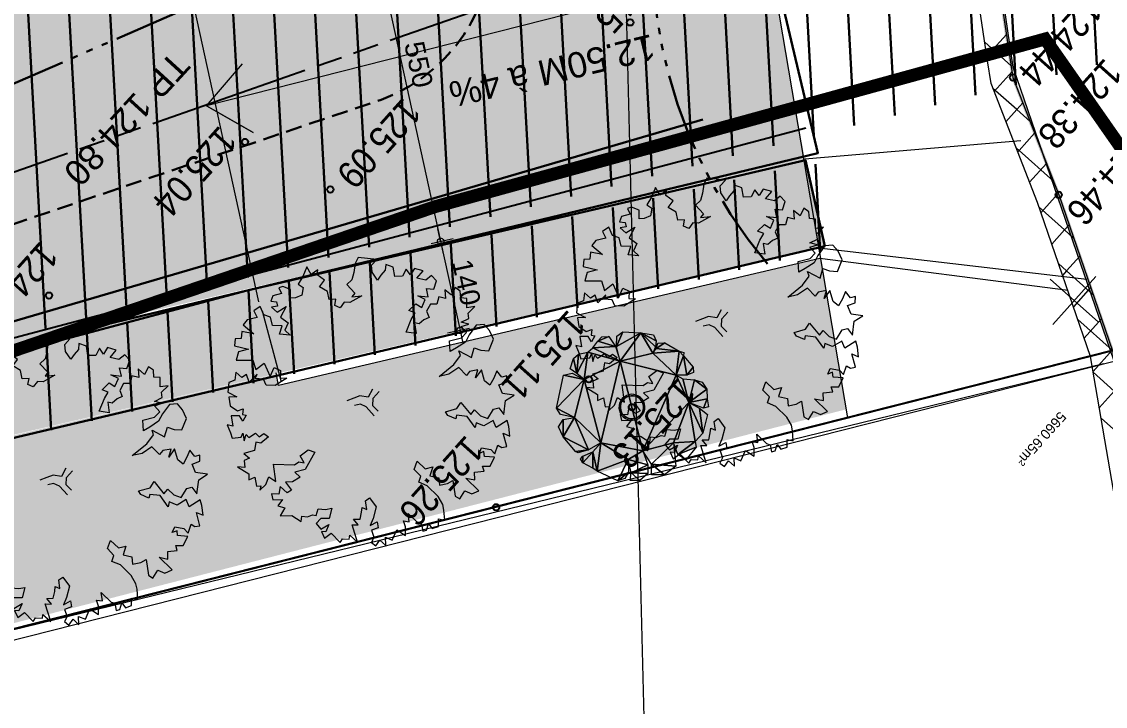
# Model space of a CAD drawing. Header units: metres. Extents: x -2858 to 512, y -1995 to 1252.
# Drawn here: x -890.12 to -873.3, y -811.3 to -800.68 of the extents above; entities that cross this region are included whole.
import ezdxf
from ezdxf.enums import TextEntityAlignment as Align
from ezdxf.lldxf.tags import DXFTag

# ---------------------------------------------------------------- set-up
doc = ezdxf.new("R2010")
doc.units = ezdxf.units.M
doc.header["$PDMODE"] = 33
doc.header["$PDSIZE"] = 0.1
for name, pattern in [('AEP-2', [3.9, 2.5, -0.2, 0.4, -0.2, 0.4, -0.2]), ('CACHE', [0.375, 0.25, -0.125]), ('ECL-3', [1.82, 1.2, -0.155, 0, -0.155, 0, -0.155, 0, -0.155]), ('EU-200', [2.85, 2.5, -0.35])]:
    doc.linetypes.add(name, pattern=pattern)
for name, color, linetype, lineweight in [('06-EU-200PVC', 24, 'EU-200', 30), ('10-ECL-U1000R2V+TPC63', 32, 'ECL-3', 30), ('11-TEL-PVC28X2', 6, 'CACHE', 30), ('11-TEL-PVC45X3', 6, 'Continuous', 30), ('20-REV-HCH-BB0.10', 144, 'Continuous', 30)]:
    doc.layers.add(name, color=color, linetype=linetype, lineweight=lineweight)
for name, color, linetype in [('07-AEP-RES', 94, 'AEP-2'), ('09-BT-RES', 1, 'BT3X150'), ('Calque commun', 7, 'Continuous'), ('Calque11', 7, 'Continuous'), ('Calque14', 7, 'Continuous'), ('Calque15', 7, 'Continuous'), ('Calque17', 7, 'Continuous'), ('Calque18', 7, 'Continuous'), ('Calque19', 7, 'Continuous'), ('Calque27', 7, 'Continuous'), ('Calque3', 7, 'Continuous'), ('Textes', 7, 'Continuous')]:
    doc.layers.add(name, color=color, linetype=linetype)
doc.styles.add('ARIAL', font='arial.ttf')
doc.styles.add('Arial11', font='arial.ttf', dxfattribs={"height": 0.154626})
doc.styles.add('Arial12', font='arial.ttf', dxfattribs={"width": 0.9, "height": 0.41584})
doc.styles.add('Arial9', font='arial.ttf', dxfattribs={"height": 0.316674})
doc.linetypes.add('BT3X150', pattern='A,1.5,-0.05,[133,ltypeshp.shx,S=0.05,R=0,X=-0.05,Y=0],-0.05,1.5,-0.15,0.4,-0.15,0.4,-0.15', length=4.35)
tags = doc.linetypes.add('DASHDOT2', pattern=[0.5, 0.25, -0.125, 0, -0.125]).pattern_tags.tags
tags[10:11] = [DXFTag(74, 4), DXFTag(75, 0), DXFTag(340, '0'), DXFTag(46, 1.0), DXFTag(50, 0.0), DXFTag(44, 0.0), DXFTag(45, 0.0)]
tags[8:9] = [DXFTag(74, 4), DXFTag(75, 0), DXFTag(340, '0'), DXFTag(46, 1.0), DXFTag(50, 0.0), DXFTag(44, 0.0), DXFTag(45, 0.0)]
tags[6:7] = [DXFTag(74, 4), DXFTag(75, 0), DXFTag(340, '0'), DXFTag(46, 1.0), DXFTag(50, 0.0), DXFTag(44, 0.0), DXFTag(45, 0.0)]
tags[4:5] = [DXFTag(74, 4), DXFTag(75, 0), DXFTag(340, '0'), DXFTag(46, 1.0), DXFTag(50, 0.0), DXFTag(44, 0.0), DXFTag(45, 0.0)]
tags = doc.linetypes.add('DOT2', pattern=[0.125, 0, -0.125]).pattern_tags.tags
tags[6:7] = [DXFTag(74, 4), DXFTag(75, 0), DXFTag(340, '0'), DXFTag(46, 1.0), DXFTag(50, 0.0), DXFTag(44, 0.0), DXFTag(45, 0.0)]
tags[4:5] = [DXFTag(74, 4), DXFTag(75, 0), DXFTag(340, '0'), DXFTag(46, 1.0), DXFTag(50, 0.0), DXFTag(44, 0.0), DXFTag(45, 0.0)]
tags = doc.linetypes.add('HIDDEN2', pattern=[0.1875, 0.125, -0.0625]).pattern_tags.tags
tags[6:7] = [DXFTag(74, 4), DXFTag(75, 0), DXFTag(340, '0'), DXFTag(46, 1.0), DXFTag(50, 0.0), DXFTag(44, 0.0), DXFTag(45, 0.0)]
tags[4:5] = [DXFTag(74, 4), DXFTag(75, 0), DXFTag(340, '0'), DXFTag(46, 1.0), DXFTag(50, 0.0), DXFTag(44, 0.0), DXFTag(45, 0.0)]
tags = doc.linetypes.add('HIDDENX2', pattern=[0.75, 0.5, -0.25]).pattern_tags.tags
tags[6:7] = [DXFTag(74, 4), DXFTag(75, 0), DXFTag(340, '0'), DXFTag(46, 1.0), DXFTag(50, 0.0), DXFTag(44, 0.0), DXFTag(45, 0.0)]
tags[4:5] = [DXFTag(74, 4), DXFTag(75, 0), DXFTag(340, '0'), DXFTag(46, 1.0), DXFTag(50, 0.0), DXFTag(44, 0.0), DXFTag(45, 0.0)]
pattern_1 = [(273.16176, (0, 0), (0.6340334, 0.0350235), [])]

# ---------------------------------------------------------------- blocks, each defined once
blk = doc.blocks.new('arb5')
at = {"layer": 'Calque commun', "color": 0, "linetype": 'ByBlock', "lineweight": -2}
for p, q in [((0.5471, 1.1695), (0.5453, 1.0957)), ((0.5765, 1.1565), (0.5471, 1.1695)), ((0.587, 1.1277), (0.5765, 1.1565)), ((0.7301, 1.1483), (0.7012, 1.1181)), ((0.7426, 1.1256), (0.7301, 1.1483)), ((0.7656, 1.146), (0.7426, 1.1256)), ((0.7891, 1.134), (0.7656, 1.146)), ((0.2983, 1.1123), (0.2724, 1.0819)), ((0.3079, 1.0847), (0.2983, 1.1123)), ((0.3387, 1.1317), (0.3079, 1.0847)), ((0.3544, 1.1189), (0.3387, 1.1317)), ((0.3582, 1.1012), (0.3544, 1.1189)), ((0.3929, 1.1166), (0.3582, 1.1012)), ((0.3908, 1.0919), (0.3929, 1.1166)), ((0.4432, 1.1359), (0.4037, 1.1244)), ((0.4037, 1.1244), (0.429, 1.0916)), ((0.4638, 1.113), (0.4432, 1.1359)), ((0.4747, 1.1318), (0.4638, 1.113)), ((0.504, 1.1059), (0.4747, 1.1318)), ((0.5259, 1.1274), (0.504, 1.1059)), ((0.5453, 1.0957), (0.5259, 1.1274)), ((0.6245, 1.1345), (0.587, 1.1277)), ((0.5876, 1.0636), (0.6282, 1.1136)), ((0.6282, 1.1136), (0.6245, 1.1345)), ((0.7012, 1.1181), (0.6884, 1.0993)), ((0.7842, 1.1095), (0.7891, 1.134)), ((0.8099, 1.1212), (0.7842, 1.1095)), ((0.8046, 1.0894), (0.8225, 1.1132)), ((0.8225, 1.1132), (0.8099, 1.1212)), ((0.2724, 1.0819), (0.2593, 1.0614)), ((0.2593, 1.0614), (0.3105, 1.0472)), ((0.411, 1.0591), (0.3908, 1.0919)), ((0.4348, 1.0679), (0.411, 1.0591)), ((0.429, 1.0916), (0.4163, 1.0768)), ((0.4163, 1.0768), (0.4348, 1.0679)), ((0.6112, 1.0555), (0.5876, 1.0636)), ((0.6763, 1.0628), (0.6746, 1.0009)), ((0.6884, 1.0993), (0.6763, 1.0628)), ((0.8115, 1.0755), (0.8046, 1.0894)), ((0.8099, 1.0195), (0.8115, 1.0755)), ((0.8832, 1.0722), (0.8574, 1.0487)), ((0.8899, 1.0307), (0.8832, 1.0722)), ((0.2504, 1.0348), (0.2037, 1.0016)), ((0.2442, 1.0013), (0.2504, 1.0348)), ((0.3105, 1.0472), (0.2976, 1.0186)), ((0.2976, 1.0186), (0.3388, 1.0065)), ((0.6386, 1.0356), (0.6112, 1.0555)), ((0.6187, 1.0132), (0.6386, 1.0356)), ((0.8318, 1.0458), (0.8099, 1.0195)), ((0.8454, 1.026), (0.8318, 1.0458)), ((0.8574, 1.0487), (0.8454, 1.026)), ((0.9334, 1.045), (0.8899, 1.0307)), ((0.9439, 1.0173), (0.9334, 1.045)), ((0.9677, 1.0408), (0.9439, 1.0173)), ((0.9675, 1.0084), (0.9677, 1.0408)), ((0.1632, 1.0129), (0.1908, 0.9722)), ((0.2037, 1.0016), (0.1632, 1.0129)), ((0.1908, 0.9722), (0.1745, 0.9388)), ((0.2627, 0.9893), (0.2442, 1.0013)), ((0.3053, 0.998), (0.2627, 0.9893)), ((0.3177, 0.9683), (0.3053, 0.998)), ((0.3388, 1.0065), (0.3512, 0.974)), ((0.3512, 0.974), (0.3682, 0.9845)), ((0.3682, 0.9845), (0.3568, 0.9295)), ((0.6026, 0.966), (0.637, 0.9815)), ((0.637, 0.9815), (0.6187, 1.0132)), ((0.6746, 1.0009), (0.6873, 0.9662)), ((0.9611, 0.9561), (0.9751, 0.9827)), ((0.9962, 1.0121), (0.9675, 1.0084)), ((0.9751, 0.9827), (0.998, 0.9893)), ((0.998, 0.9893), (0.9962, 1.0121)), ((0.145, 0.954), (0.1263, 0.9372)), ((0.1263, 0.9372), (0.144, 0.9264)), ((0.144, 0.9264), (0.1386, 0.8938)), ((0.1745, 0.9388), (0.145, 0.954)), ((0.3166, 0.9348), (0.3177, 0.9683)), ((0.3411, 0.9355), (0.3166, 0.9348)), ((0.3318, 0.8725), (0.3411, 0.9355)), ((0.3568, 0.9295), (0.3821, 0.8949)), ((0.6289, 0.9481), (0.6026, 0.966)), ((0.6285, 0.9036), (0.6289, 0.9481)), ((0.6636, 0.9557), (0.6613, 0.9171)), ((0.6873, 0.9662), (0.6636, 0.9557)), ((0.878, 0.9067), (0.9206, 0.9288)), ((0.9197, 0.9497), (0.9348, 0.9693)), ((0.9503, 0.9396), (0.9197, 0.9497)), ((0.9206, 0.9288), (0.9503, 0.9396)), ((0.9348, 0.9693), (0.9611, 0.9561)), ((1.0351, 0.9476), (0.998, 0.8829)), ((1.0356, 0.9043), (1.0351, 0.9476)), ((0.1386, 0.8938), (0.1683, 0.9045)), ((0.1683, 0.9045), (0.2001, 0.9121)), ((0.2019, 0.8845), (0.1776, 0.8442)), ((0.2001, 0.9121), (0.2019, 0.8845)), ((0.3821, 0.8949), (0.3951, 0.9027)), ((0.3951, 0.9027), (0.4067, 0.8691)), ((0.6613, 0.9171), (0.6285, 0.9036)), ((0.8689, 0.8614), (0.878, 0.9067)), ((0.9113, 0.8847), (0.8885, 0.8573)), ((0.9182, 0.865), (0.9113, 0.8847)), ((0.9586, 0.8911), (0.934, 0.8767)), ((0.9773, 0.8724), (0.9586, 0.8911)), ((0.9815, 0.9019), (0.9773, 0.8724)), ((0.998, 0.8829), (0.9815, 0.9019)), ((1.0486, 0.914), (1.0356, 0.9043)), ((1.0662, 0.8922), (1.0486, 0.914)), ((1.0839, 0.8952), (1.0662, 0.8922)), ((1.0804, 0.844), (1.0839, 0.8952)), ((0.1776, 0.8442), (0.2182, 0.8498)), ((0.2182, 0.8498), (0.1877, 0.8343)), ((0.3614, 0.8782), (0.3318, 0.8725)), ((0.4026, 0.8522), (0.3614, 0.8782)), ((0.4067, 0.8691), (0.4026, 0.8522)), ((0.8885, 0.8573), (0.8689, 0.8614)), ((0.934, 0.8767), (0.9182, 0.865)), ((1.1139, 0.8378), (1.0804, 0.844)), ((1.1018, 0.8092), (1.1139, 0.8378)), ((0.0531, 0.7971), (0.0382, 0.7606)), ((0.1005, 0.8144), (0.0531, 0.7971)), ((0.12, 0.7895), (0.1005, 0.8144)), ((0.1877, 0.8343), (0.2151, 0.8135)), ((0.2151, 0.8135), (0.2357, 0.8153)), ((0.2357, 0.8153), (0.2333, 0.7708)), ((1.0041, 0.7764), (1.0426, 0.797)), ((1.0426, 0.797), (1.0652, 0.772)), ((1.0605, 0.8126), (1.0912, 0.823)), ((1.097, 0.8013), (1.0605, 0.8126)), ((1.0912, 0.823), (1.1018, 0.8092)), ((1.0936, 0.7718), (1.097, 0.8013)), ((0.0382, 0.7606), (0.034, 0.7291)), ((0.1317, 0.7629), (0.12, 0.7895)), ((0.1684, 0.7812), (0.1317, 0.7629)), ((0.1826, 0.7251), (0.1684, 0.7812)), ((0.2333, 0.7708), (0.2805, 0.7598)), ((0.2805, 0.7598), (0.3139, 0.7358)), ((1.0246, 0.7616), (1.0041, 0.7764)), ((1.0432, 0.7367), (1.0246, 0.7616)), ((1.069, 0.7495), (1.0432, 0.7367)), ((1.0652, 0.772), (1.0936, 0.7718)), ((1.0767, 0.7376), (1.069, 0.7495)), ((0.034, 0.7291), (0.0583, 0.7072)), ((0.0583, 0.7072), (0.1056, 0.7119)), ((0.1056, 0.7119), (0.1383, 0.7204)), ((0.1383, 0.7204), (0.1805, 0.7102)), ((0.1805, 0.7102), (0.2083, 0.7012)), ((0.1929, 0.7427), (0.1826, 0.7251)), ((0.2382, 0.7472), (0.1929, 0.7427)), ((0.3139, 0.7358), (0.2382, 0.7472)), ((1.0964, 0.7276), (1.0767, 0.7376)), ((1.11, 0.7086), (1.0964, 0.7276)), ((1.1287, 0.7214), (1.11, 0.7086)), ((1.1362, 0.6768), (1.1287, 0.7214)), ((0.058, 0.6658), (0.044, 0.6493)), ((0.0905, 0.6538), (0.058, 0.6658)), ((0.075, 0.6815), (0.0905, 0.6538)), ((0.1033, 0.6655), (0.075, 0.6815)), ((0.1066, 0.6981), (0.1033, 0.6655)), ((0.137, 0.6967), (0.1066, 0.6981)), ((0.1782, 0.6699), (0.137, 0.6967)), ((0.2083, 0.7012), (0.1782, 0.6699)), ((1.1686, 0.6422), (1.1362, 0.6768)), ((0.0312, 0.6306), (0.0034, 0.6052)), ((0.0058, 0.6516), (0.0312, 0.6306)), ((0.044, 0.6493), (0.0058, 0.6516)), ((0.584, 0.6182), (0.5602, 0.5987)), ((0.5851, 0.6489), (0.584, 0.6182)), ((0.6099, 0.6496), (0.6055, 0.6015)), ((1.1319, 0.6355), (1.1686, 0.6422)), ((1.1455, 0.6078), (1.1319, 0.6355)), ((0.019, 0.5854), (0, 0.565)), ((0.0034, 0.6052), (0.019, 0.5854)), ((0.5602, 0.5987), (0.5236, 0.5982)), ((0.5344, 0.5714), (0.5707, 0.5809)), ((0.5707, 0.5809), (0.5902, 0.5523)), ((0.6055, 0.6015), (0.6132, 0.5766)), ((0.6132, 0.5766), (0.6337, 0.5627)), ((0.8823, 0.5716), (0.9613, 0.5907)), ((0.9613, 0.5907), (0.9965, 0.5668)), ((0.9965, 0.5668), (0.9976, 0.5963)), ((0.9976, 0.5963), (1.033, 0.587)), ((1.033, 0.587), (1.0526, 0.5663)), ((1.0526, 0.5663), (1.0608, 0.6065)), ((1.0608, 0.6065), (1.0804, 0.5996)), ((1.0804, 0.5996), (1.0801, 0.5622)), ((1.0801, 0.5622), (1.107, 0.5786)), ((1.107, 0.5786), (1.1265, 0.5559)), ((1.1131, 0.6053), (1.1455, 0.6078)), ((1.1405, 0.5763), (1.1131, 0.6053)), ((1.1265, 0.5559), (1.1405, 0.5763)), ((0, 0.565), (0.0029, 0.5402)), ((0.0029, 0.5402), (0.0365, 0.5498)), ((0.0365, 0.5498), (0.0382, 0.5151)), ((0.0382, 0.5151), (0.062, 0.5408)), ((0.062, 0.5408), (0.0756, 0.5159)), ((0.0756, 0.5159), (0.1033, 0.5306)), ((0.1033, 0.5306), (0.1209, 0.5116)), ((0.1525, 0.5193), (0.1645, 0.5439)), ((0.1645, 0.5439), (0.1853, 0.5348)), ((0.1853, 0.5348), (0.2109, 0.5317)), ((0.2109, 0.5317), (0.2206, 0.5156)), ((0.2206, 0.5156), (0.2484, 0.5492)), ((0.2484, 0.5492), (0.2718, 0.5152)), ((0.5902, 0.5523), (0.6138, 0.5403)), ((0.6138, 0.5403), (0.6412, 0.5263)), ((0.8939, 0.5448), (0.8823, 0.5716)), ((0.9341, 0.5377), (0.8939, 0.5448)), ((0.9434, 0.5692), (0.9341, 0.5377)), ((0.9559, 0.5502), (0.9434, 0.5692)), ((0.9767, 0.5453), (0.9559, 0.5502)), ((1.0313, 0.4806), (0.9767, 0.5453)), ((1.0779, 0.5354), (1.0313, 0.4806)), ((1.0827, 0.5008), (1.0779, 0.5354)), ((0.1049, 0.485), (0.085, 0.4567)), ((0.1303, 0.4505), (0.1049, 0.485)), ((0.1543, 0.4945), (0.1207, 0.4829)), ((0.1209, 0.5116), (0.1525, 0.5193)), ((0.1599, 0.4668), (0.1543, 0.4945)), ((0.2193, 0.4959), (0.1897, 0.4894)), ((0.1897, 0.4894), (0.1993, 0.4646)), ((0.2718, 0.5152), (0.2193, 0.4959)), ((1.1143, 0.5135), (1.0827, 0.5008)), ((1.1478, 0.5112), (1.1143, 0.5135)), ((1.1218, 0.461), (1.1446, 0.4896)), ((1.132, 0.5023), (1.1478, 0.5112)), ((1.1446, 0.4896), (1.132, 0.5023)), ((0.0347, 0.4659), (0.0325, 0.4363)), ((0.0674, 0.4805), (0.0347, 0.4659)), ((0.085, 0.4567), (0.0674, 0.4805)), ((0.1207, 0.4829), (0.1303, 0.4505)), ((0.1993, 0.4646), (0.1599, 0.4668)), ((1.1462, 0.4502), (1.1218, 0.461)), ((1.1295, 0.4334), (1.1462, 0.4502)), ((0.0325, 0.4363), (0.062, 0.4313)), ((0.0806, 0.3996), (0.0412, 0.398)), ((0.0412, 0.398), (0.0575, 0.3652)), ((0.062, 0.4313), (0.0806, 0.3996)), ((1.1015, 0.3824), (1.1202, 0.4039)), ((1.1202, 0.4039), (1.1397, 0.3801)), ((1.1397, 0.3801), (1.1295, 0.4334)), ((0.0575, 0.3652), (0.0882, 0.3709)), ((0.0882, 0.3709), (0.0821, 0.3425)), ((0.9644, 0.3905), (1.0038, 0.3843)), ((0.9662, 0.3677), (0.9644, 0.3905)), ((0.989, 0.3627), (0.9662, 0.3677)), ((0.9888, 0.3411), (0.989, 0.3627)), ((1.0038, 0.3843), (1.0146, 0.3673)), ((1.0146, 0.3673), (1.0432, 0.386)), ((1.0432, 0.386), (1.0816, 0.362)), ((1.0799, 0.3924), (1.1015, 0.3824)), ((1.0816, 0.362), (1.0799, 0.3924)), ((0.0821, 0.3425), (0.1137, 0.351)), ((0.136, 0.3283), (0.1121, 0.2978)), ((0.1137, 0.351), (0.136, 0.3283)), ((1.0203, 0.3338), (0.9888, 0.3411)), ((1.0182, 0.3172), (1.0203, 0.3338)), ((1.0419, 0.3288), (1.0182, 0.3172)), ((1.024, 0.3034), (1.0419, 0.3288)), ((1.0398, 0.3091), (1.024, 0.3034)), ((1.068, 0.2853), (1.0398, 0.3091)), ((0.1121, 0.2978), (0.1248, 0.2681)), ((0.1248, 0.2681), (0.1435, 0.2829)), ((0.1435, 0.2829), (0.1703, 0.2835)), ((0.1703, 0.2835), (0.194, 0.2864)), ((0.194, 0.2864), (0.1849, 0.249)), ((0.2846, 0.2826), (0.3376, 0.2655)), ((0.315, 0.2559), (0.2846, 0.2826)), ((0.3376, 0.2655), (0.3524, 0.2477)), ((0.737, 0.2848), (0.792, 0.2698)), ((0.7545, 0.263), (0.737, 0.2848)), ((0.792, 0.2698), (0.8154, 0.2409)), ((0.9606, 0.2645), (0.9871, 0.271)), ((0.9684, 0.2514), (0.9606, 0.2645)), ((0.9871, 0.271), (0.9802, 0.2454)), ((1.0411, 0.2331), (1.0561, 0.2665)), ((1.0561, 0.2665), (1.068, 0.2853)), ((0.1659, 0.2284), (0.1344, 0.2278)), ((0.1344, 0.2278), (0.1792, 0.1663)), ((0.1849, 0.249), (0.1659, 0.2284)), ((0.2918, 0.2068), (0.2953, 0.2541)), ((0.2953, 0.2541), (0.315, 0.2559)), ((0.3524, 0.2477), (0.38, 0.2503)), ((0.3877, 0.2277), (0.3659, 0.2149)), ((0.38, 0.2503), (0.3877, 0.2277)), ((0.7316, 0.2446), (0.7545, 0.263)), ((0.7404, 0.217), (0.7316, 0.2446)), ((0.7779, 0.2293), (0.7404, 0.217)), ((0.7547, 0.1743), (0.7779, 0.2293)), ((0.8154, 0.2409), (0.8045, 0.2164)), ((0.9494, 0.237), (0.9684, 0.2514)), ((0.971, 0.2258), (0.9494, 0.237)), ((0.9766, 0.1903), (0.971, 0.2258)), ((0.9802, 0.2454), (1.0036, 0.2208)), ((1.0036, 0.2208), (1.0303, 0.254)), ((1.0303, 0.254), (1.0411, 0.2331)), ((0.206, 0.174), (0.2366, 0.1943)), ((0.2366, 0.1943), (0.2634, 0.209)), ((0.2634, 0.209), (0.2918, 0.2068)), ((0.3855, 0.1951), (0.3656, 0.1676)), ((0.3659, 0.2149), (0.3855, 0.1951)), ((0.5988, 0.146), (0.599, 0.1767)), ((0.599, 0.1767), (0.6255, 0.1419)), ((0.8045, 0.2164), (0.826, 0.1907)), ((0.826, 0.1907), (0.8071, 0.1838)), ((0.8071, 0.1838), (0.8535, 0.1826)), ((0.8535, 0.1826), (0.8375, 0.1531)), ((0.9304, 0.1859), (0.9539, 0.162)), ((0.9419, 0.1464), (0.9304, 0.1859)), ((0.9539, 0.162), (0.9766, 0.1903)), ((0.1792, 0.1663), (0.206, 0.174)), ((0.3656, 0.1676), (0.3732, 0.1313)), ((0.5683, 0.1364), (0.5988, 0.146)), ((0.5719, 0.0981), (0.5683, 0.1364)), ((0.6255, 0.1419), (0.5927, 0.1264)), ((0.7971, 0.1681), (0.7547, 0.1743)), ((0.7771, 0.1328), (0.7971, 0.1681)), ((0.8221, 0.0832), (0.7771, 0.1328)), ((0.8375, 0.1531), (0.8592, 0.147)), ((0.8592, 0.147), (0.8597, 0.1144)), ((0.8597, 0.1144), (0.8866, 0.1339)), ((0.8866, 0.1339), (0.9102, 0.1219)), ((0.9102, 0.1219), (0.9419, 0.1464)), ((0.3441, 0.091), (0.3274, 0.0804)), ((0.3732, 0.1313), (0.3405, 0.1276)), ((0.3405, 0.1276), (0.3441, 0.091)), ((0.4201, 0.0844), (0.4467, 0.1011)), ((0.4467, 0.1011), (0.4722, 0.0891)), ((0.4722, 0.0891), (0.4878, 0.076)), ((0.5245, 0.0847), (0.5719, 0.0981)), ((0.5927, 0.1264), (0.6181, 0.0966)), ((0.6181, 0.0966), (0.5993, 0.0683)), ((0.7559, 0.0896), (0.7915, 0.0676)), ((0.7842, 0.0381), (0.7559, 0.0896)), ((0.3274, 0.0804), (0.3597, 0.0722)), ((0.3597, 0.0722), (0.3488, 0.0377)), ((0.3488, 0.0377), (0.3883, 0.0523)), ((0.3883, 0.0523), (0.4238, 0.0599)), ((0.4238, 0.0599), (0.4201, 0.0844)), ((0.4878, 0.076), (0.462, 0.0517)), ((0.462, 0.0517), (0.4736, 0.0201)), ((0.5658, 0.0734), (0.5245, 0.0847)), ((0.5369, 0.0441), (0.5468, 0.0589)), ((0.5505, 0.0243), (0.5369, 0.0441)), ((0.5468, 0.0589), (0.5664, 0.043)), ((0.5664, 0.043), (0.5658, 0.0734)), ((0.5993, 0.0683), (0.6109, 0.0407)), ((0.6958, 0.0636), (0.7211, 0.022)), ((0.6973, 0.0065), (0.6958, 0.0636)), ((0.7915, 0.0676), (0.8221, 0.0832)), ((0.4736, 0.0201), (0.4885, 0.0129)), ((0.4885, 0.0129), (0.4974, 0.0357)), ((0.4974, 0.0357), (0.5287, 0.0157)), ((0.5287, 0.0157), (0.5505, 0.0243)), ((0.6109, 0.0407), (0.5957, 0.0081)), ((0.5957, 0.0081), (0.6263, 0)), ((0.6263, 0), (0.6364, 0.0286)), ((0.6364, 0.0286), (0.6717, 0.0047)), ((0.6717, 0.0047), (0.6973, 0.0065)), ((0.7211, 0.022), (0.7437, 0.0385)), ((0.7437, 0.0385), (0.7616, 0.0217)), ((0.7616, 0.0217), (0.7842, 0.0381))]:
    blk.add_line(p, q, dxfattribs=at)
blk = doc.blocks.new('PointTopo_SPE')
at = {"layer": 'Calque commun', "color": 1, "linetype": 'ByBlock', "lineweight": -2}
blk.add_point((0, 0), dxfattribs=at)
blk = doc.blocks.new('Block158')
at = {"layer": 'Calque19', "color": 34, "linetype": 'Continuous', "lineweight": 9, "true_color": 0x994c00, "flags": 128}
for points in [[(-0.28, 0), (-0.28, 0, 1), (0.28, 0), (0.28, 0, 1), (-0.28, 0), (-0.28, 0)], [(0.25, 0), (0.25, 0, -1), (-0.25, 0), (-0.25, 0, -1), (0.25, 0), (0.25, 0)]]:
    blk.add_lwpolyline(points, format="xyb", dxfattribs=at)
blk = doc.blocks.new('SPE30')
at = {"layer": 'Calque19', "color": 102, "linetype": 'Continuous', "lineweight": 9}
blk.add_polyline3d([(0.834, 1.209, 0), (0.834, 1.209, 0), (0.834, 1.209, 0)], dxfattribs=at)
blk.add_polyline3d([(0.834, 1.209, 0), (0.834, 1.209, 0), (0.834, 1.209, 0)], dxfattribs=at)
at = {"layer": 'Calque19', "color": 34, "linetype": 'Continuous', "lineweight": 9}
for radius in [0.28, 0.25]:
    blk.add_arc((0, 0), radius, 0, 359.9994, dxfattribs=at)
at = {"layer": 'Calque19', "color": 34, "linetype": 'ByBlock', "lineweight": -2, "true_color": 0x994c00}
blk.add_blockref('Block158', (0, 0), dxfattribs=at)
at = {"layer": 'Calque19', "color": 102, "linetype": 'Continuous', "lineweight": 9}
mesh = blk.add_polyface(dxfattribs=at)
corners = [(0.237, -1.167), (1.017, 0.013), (0.987, -0.774), (1.537, 0.249), (1.277, 0.013), (1.522, 0.359), (-0.894, 0.847), (-0.956, 1.099), (-0.604, 1.508), (-1.582, -0.05), (-1.292, -0.459), (-1.506, -0.396), (0.62, 1.492), (0.635, 1.13), (0.314, 1.555), (1.308, -0.082), (1.507, -0.208), (1.522, -0.27), (-0.023, 1.177), (-0.359, 1.508), (0.1, 1.413), (0.696, 1.083), (1.063, 0.926), (0.895, 0.69), (-1.399, -0.507), (-1.414, -0.569), (-1.307, -0.491), (-1.323, -0.931), (1.094, -1.199), (0.467, -1.561), (-0.283, 1.602), (-0.573, -0.853), (-1.17, -0.444), (-1.154, 0.249), (0.543, 0.8), (0.054, -1.64), (0.253, -1.372), (0.268, -1.545), (-0.252, -1.498), (-1.185, 0.406), (-0.39, -1.482), (-0.573, -1.498), (-0.696, -1.498), (-0.803, -1.388), (1.094, 0.878), (1.384, 0.831), (1.461, -0.68), (0.069, 1.618), (-1.307, 0.422), (-1.567, 0.092), (1.598, 0.013), (1.568, -0.082), (1.491, -0.082), (1.14, -1.042), (-1.628, 0.044), (1.247, 0.91), (-1.017, 1.162), (-1.215, 1.083), (0.834, 1.209), (1.063, 1.177), (-0.757, -1.12), (-1.078, -1.23), (-1.338, 0.611), (-1.445, 0.485), (-1.521, 0.406), (-1.414, 0.768), (-1.368, 0.941), (1.201, 1.02), (0.803, 1.288), (-0.971, 1.319), (-0.741, -1.136), (-0.084, -1.624), (-1.475, -0.695), (1.369, -0.9), (1.185, -0.931), (-1.108, 1.225), (-0.925, -1.262), (0.314, -1.451)]
mesh.append_faces([[corners[k] for k in face] for face in [(35, 36, 37), (20, 30, 47), (56, 57, 75), (0, 29, 77)]], dxfattribs={"vtx0": -1, "color": 102})
mesh.append_faces([[corners[k] for k in face] for face in [(3, 4, 5), (9, 10, 11), (12, 13, 14), (18, 19, 20), (15, 2, 1), (40, 31, 38), (50, 4, 3), (62, 6, 39), (32, 27, 26)]], dxfattribs={"vtx0": -1, "vtx1": -1, "color": 102})
mesh.append_faces([[corners[k] for k in face] for face in [(0, 1, 2), (1, 23, 5), (31, 27, 32), (31, 33, 34), (0, 38, 31), (15, 46, 2), (31, 34, 1), (31, 32, 33), (9, 49, 33), (9, 33, 32), (33, 6, 34), (62, 66, 6), (18, 6, 19), (1, 34, 23), (0, 2, 28), (0, 31, 1), (34, 6, 18)]], dxfattribs={"vtx0": -1, "vtx1": -1, "vtx2": -1, "color": 102})
mesh.append_faces([[corners[k] for k in face] for face in [(21, 22, 23), (0, 28, 29), (20, 19, 30), (22, 58, 59), (60, 61, 27), (50, 52, 4), (15, 17, 46), (23, 45, 5), (6, 66, 57), (48, 49, 64), (46, 74, 2), (9, 32, 10), (70, 40, 41)]], dxfattribs={"vtx0": -1, "vtx2": -1, "color": 102})
mesh.append_faces([[corners[k] for k in face] for face in [(63, 48, 64), (67, 22, 59), (72, 25, 27)]], dxfattribs={"vtx1": -1, "color": 102})
mesh.append_faces([[corners[k] for k in face] for face in [(6, 7, 8), (25, 26, 27), (33, 39, 6), (23, 44, 45), (48, 33, 49), (18, 14, 13), (56, 6, 57), (34, 21, 23), (13, 34, 18), (4, 1, 5), (0, 36, 38), (70, 31, 40), (71, 38, 36), (43, 70, 41), (31, 60, 27), (21, 58, 22), (35, 71, 36), (8, 19, 6)]], dxfattribs={"vtx1": -1, "vtx2": -1, "color": 102})
mesh.append_faces([[corners[k] for k in face] for face in [(15, 16, 17), (10, 24, 11), (41, 42, 43), (50, 51, 52), (2, 53, 28), (9, 54, 49), (44, 55, 45), (62, 65, 66), (12, 68, 13), (7, 69, 8), (46, 73, 74), (60, 76, 61)]], dxfattribs={"vtx2": -1, "color": 102})
blk = doc.blocks.new('SPE31')
at = {"layer": 'Calque commun', "color": 0, "linetype": 'ByBlock', "lineweight": -2, "xscale": 0.7200000286102295, "yscale": 0.7200000286102295, "zscale": 0.7200000286102295}
blk.add_blockref('SPE30', (0, 0), dxfattribs=at)
blk = doc.blocks.new('geometrebondepartleger')
at = {"layer": 'Calque commun', "color": 10, "linetype": 'DASHDOT2', "lineweight": 18, "flags": 128}
blk.add_lwpolyline([(45.287, 98.087), (42.936, 93.876), (22.492, 69.355), (46.896, 54.821), (60.022, 76.482), (130.155, 64.253), (145.314, 148.376), (109.348, 154.881), (91.263, 130.116), (87.378, 124.832), (86.331, 123.279), (83.811, 118.812), (74.918, 102.586), (72.616, 98.359), (63.065, 85.914), (45.158, 97.961)], close=True, dxfattribs=at)
at = {"layer": 'Calque11', "color": 7, "linetype": 'Continuous', "lineweight": 9}
blk.add_line((20.599, 60.312, 79), (48.705, 95.594, 79), dxfattribs=at)
for points in [[(45.187, 97.961, 79), (63.056, 85.938, 79), (64.74, 88.134, 79), (67.69, 91.978, 79), (72.616, 98.359, 79), (74.918, 102.586, 79), (75.012, 102.533, 79), (75.159, 102.794, 79), (75.089, 102.834, 79), (77.131, 106.649, 79), (83.825, 118.832, 79), (86.301, 123.279, 79), (91.141, 129.922, 79), (101.673, 144.35, 79), (104.604, 148.394, 79), (113.024, 159.86, 79)], [(13.956, 59.126, 79), (14.657, 60.535, 79), (15.393, 60.872, 79), (32.179, 80.922, 79), (39.947, 90.222, 79), (43.056, 93.982, 79), (43.94, 95.725, 79), (45.187, 97.961, 79), (49.396, 103.263, 79)]]:
    blk.add_polyline3d(points, dxfattribs=at)
at = {"layer": 'Calque17', "color": 1, "linetype": 'Continuous', "lineweight": 9}
blk.add_polyline3d([(48.212, 101.209, 79), (45.479, 97.766, 79), (44.249, 95.561, 79), (43.351, 93.789, 79), (43.125, 93.515, 79), (42.319, 92.54, 79), (43.565, 91.545, 79), (41.206, 88.713, 79), (39.99, 89.729, 79), (37.155, 86.354, 79), (32.448, 80.698, 79), (29.103, 76.711, 79), (24.002, 70.547, 79), (21.555, 67.679, 79), (16.494, 61.617, 79), (16.677, 61.431, 79), (15.735, 60.232, 79), (15.463, 60.409, 79), (14.927, 60.312, 79), (15.382, 60.312, 79)], dxfattribs=at)
at = {"layer": 'Calque17', "color": 18, "linetype": 'Continuous', "lineweight": 9, "true_color": 0x000000}
for points in [[(45.209, 97.949, 79), (43.961, 95.713, 79), (45.165, 97.973, 79), (43.918, 95.738, 79)], [(43.962, 95.714, 79), (43.078, 93.97, 79), (43.917, 95.737, 79), (43.034, 93.993, 79)], [(43.075, 93.966, 79), (42.874, 93.722, 79), (43.037, 93.997, 79), (42.836, 93.754, 79)], [(42.874, 93.722, 79), (41.842, 92.472, 79), (42.836, 93.754, 79), (41.804, 92.504, 79)]]:
    blk.add_trace(points, dxfattribs=at)
at = {"layer": 'Calque27', "color": 1, "linetype": 'Continuous', "lineweight": 9}
for p, q in [((45, 96.5, 79), (45, 97.5, 79)), ((44.5, 97, 79), (45.5, 97, 79))]:
    blk.add_line(p, q, dxfattribs=at)
at = {"layer": 'Calque3', "color": 1, "linetype": 'Continuous', "lineweight": 9}
for points in [[(63.021, 86.155, 79), (53.464, 92.589, 79), (45.287, 98.087, 79)], [(63.056, 85.938, 79), (53.374, 92.457, 79), (45.187, 97.961, 79)]]:
    blk.add_polyline3d(points, dxfattribs=at)
at = {"layer": 'Calque14', "color": 0, "linetype": 'ByBlock', "lineweight": -2}
for p in [(43.94, 95.725, 203.461), (43.056, 93.982, 203.444), (50.812, 92.992, 204.134), (53.374, 92.457, 204.259), (50.935, 92.204, 204.113), (46.38, 88.988, 204.145), (51.415, 87.251, 204.088), (51.748, 85.773, 204.042), (55.553, 85.098, 203.99)]:
    blk.add_blockref('PointTopo_SPE', p, dxfattribs=at)
at = {"layer": 'Calque19', "color": 0, "linetype": 'ByBlock', "lineweight": -2}
blk.add_blockref('SPE31', (50.812, 92.992, 79), dxfattribs=at)
at = {"layer": 'Calque15', "color": 1, "linetype": 'ByBlock', "lineweight": -2, "style": 'Arial12', "width": 0.9}
for s, p in [('124.46', (42.453, 96.367, 203.461)), ('124.38', (41.868, 95.246, 203.377)), ('124.44', (41.346, 94.372, 203.444)), ('125.13', (49.97, 93.628, 79)), ('125.11', (50.327, 91.65, 204.113)), ('125.26', (52.836, 91.766, 204.259)), ('125.15', (45.116, 88.928, 204.145)), ('125.09', (49.577, 87.548, 204.088)), ('125.04', (51.808, 85.713, 204.042)), ('124.99', (54.994, 84.843, 203.99))]:
    blk.add_text(s, height=0.4158, dxfattribs=at).set_placement(p, align=Align.TOP_LEFT)
at = {"layer": 'Textes', "color": 5, "linetype": 'ByBlock', "lineweight": -2, "style": 'Arial11'}
blk.add_text('5660.65m²', height=0.1546, dxfattribs=at).set_placement((46.424, 97.926), align=Align.BOTTOM_LEFT)
blk = doc.blocks.new('new197')
at = {"layer": 'Calque commun', "color": 1, "linetype": 'Continuous', "lineweight": 9}
blk.add_arc((0, 0), 0.5, 0, 359.9994, dxfattribs=at)
blk = doc.blocks.new('new198')
at = {"layer": 'Calque commun', "color": 1, "linetype": 'Continuous', "lineweight": 9}
blk.add_arc((0, 0), 0.5, 0, 359.9994, dxfattribs=at)
blk = doc.blocks.new('DimLine14581')
at = {"layer": 'Calque commun', "color": 1, "linetype": 'Continuous', "lineweight": 9}
for p, q in [((-19.236, 77.65), (-19.52, 77.855)), ((-19.358, 77.738), (-19.241, 77.9)), ((-22.58, 73.272), (-19.358, 77.738)), ((-22.459, 73.184), (-22.743, 73.389)), ((-22.58, 73.272), (-22.697, 73.11))]:
    blk.add_line(p, q, dxfattribs=at)
at = {"layer": 'Calque commun', "color": 1, "linetype": 'Continuous', "lineweight": 9, "xscale": 0.1000000014215899, "yscale": 0.1000000014215899, "zscale": 0.1000000014215899, "rotation": 54.18705978203897}
for name, p in [('new198', (-19.358, 77.738)), ('new197', (-22.58, 73.272))]:
    blk.add_blockref(name, p, dxfattribs=at)
at = {"layer": 'Calque commun', "color": 1, "linetype": 'Continuous', "lineweight": 9, "style": 'ARIAL'}
blk.add_text('550', height=0.3093, rotation=54.1871, dxfattribs=at).set_placement((-20.977, 75.511), align=Align.BOTTOM_CENTER)
blk = doc.blocks.new('new199')
at = {"layer": 'Calque commun', "color": 1, "linetype": 'Continuous', "lineweight": 9}
blk.add_arc((0, 0), 0.5, 0, 359.9994, dxfattribs=at)
blk = doc.blocks.new('new200')
at = {"layer": 'Calque commun', "color": 1, "linetype": 'Continuous', "lineweight": 9}
blk.add_arc((0, 0), 0.5, 0, 359.9994, dxfattribs=at)
blk = doc.blocks.new('DimLine14587')
at = {"layer": 'Calque commun', "color": 1, "linetype": 'Continuous', "lineweight": 9}
for p, q in [((-18.53, 78.886), (-18.413, 79.048)), ((-19.358, 77.738), (-18.53, 78.886)), ((-18.652, 78.974), (-18.368, 78.769)), ((-19.236, 77.65), (-19.52, 77.855)), ((-19.358, 77.738), (-19.475, 77.575))]:
    blk.add_line(p, q, dxfattribs=at)
at = {"layer": 'Calque commun', "color": 1, "linetype": 'Continuous', "lineweight": 9, "xscale": 0.1000000021484814, "yscale": 0.1000000021484814, "zscale": 0.1000000021484814, "rotation": 54.21776258238867}
for name, p in [('new200', (-18.53, 78.886)), ('new199', (-19.358, 77.738))]:
    blk.add_blockref(name, p, dxfattribs=at)
at = {"layer": 'Calque commun', "color": 1, "linetype": 'Continuous', "lineweight": 9, "style": 'ARIAL'}
blk.add_text('140', height=0.3093, rotation=54.2178, dxfattribs=at).set_placement((-18.952, 78.318), align=Align.BOTTOM_CENTER)
blk = doc.blocks.new('pattern2')
at = {"layer": 'Calque18', "color": 1, "linetype": 'Continuous', "lineweight": 9}
for p, q in [((-24.149, 87.461, 158.035), (-24.149, 87.202, 158.035)), ((-24.598, 87.076, 158.035), (-24.598, 86.636, 158.035)), ((-24.598, 87.076, 158.035), (-24.249, 87.076, 158.035)), ((-25.047, 86.627, 158.035), (-25.047, 85.914, 158.035)), ((-25.047, 86.627, 158.035), (-24.605, 86.627, 158.035)), ((-25.3, 86.178, 158.035), (-24.899, 86.178, 158.035)), ((-25.496, 85.827, 158.035), (-25.496, 85.28, 158.035)), ((-25.551, 85.729, 158.035), (-25.15, 85.729, 158.035)), ((-25.801, 85.28, 158.035), (-25.496, 85.28, 158.035)), ((-25.496, 85.28, 158.035), (-25.493, 85.283, 158.035)), ((-25.496, 85.28, 158.035), (-25.493, 85.283, 158.035)), ((-25.496, 85.28, 158.035), (-25.496, 85.109, 158.035)), ((-25.496, 85.28, 158.035), (-25.4, 85.28, 158.035)), ((-25.945, 85.023, 158.035), (-25.945, 84.831, 158.035)), ((-26.052, 84.831, 158.035), (-25.945, 84.831, 158.035)), ((-25.945, 84.831, 158.035), (-25.942, 84.834, 158.035)), ((-25.945, 84.831, 158.035), (-25.942, 84.834, 158.035)), ((-25.945, 84.831, 158.035), (-25.945, 84.304, 158.035)), ((-25.945, 84.831, 158.035), (-25.651, 84.831, 158.035)), ((-26.301, 84.382, 158.035), (-25.902, 84.382, 158.035)), ((-26.394, 84.199, 158.035), (-26.394, 83.484, 158.035)), ((-26.529, 83.933, 158.035), (-26.136, 83.933, 158.035)), ((-26.756, 83.484, 158.035), (-26.394, 83.484, 158.035)), ((-26.394, 83.484, 158.035), (-26.391, 83.487, 158.035)), ((-26.394, 83.484, 158.035), (-26.391, 83.487, 158.035)), ((-26.394, 83.484, 158.035), (-26.394, 83.425, 158.035)), ((-26.394, 83.484, 158.035), (-26.364, 83.484, 158.035)), ((-26.843, 83.313, 158.035), (-26.843, 83.035, 158.035)), ((-26.984, 83.035, 158.035), (-26.843, 83.035, 158.035)), ((-26.843, 83.035, 158.035), (-26.84, 83.038, 158.035)), ((-26.843, 83.035, 158.035), (-26.84, 83.038, 158.035)), ((-26.843, 83.035, 158.035), (-26.843, 82.539, 158.035)), ((-26.843, 83.035, 158.035), (-26.591, 83.035, 158.035)), ((-27.234, 82.586, 158.035), (-26.819, 82.586, 158.035)), ((-27.292, 82.516, 158.035), (-27.292, 81.966, 158.035)), ((-27.605, 82.137, 158.035), (-27.151, 82.137, 158.035))]:
    blk.add_line(p, q, dxfattribs=at)

msp = doc.modelspace()

# ---------------------------------------------------------------- hatches: boundary and pattern name
at = {"layer": '20-REV-HCH-BB0.10', "true_color": 0xf27172}
h = msp.add_hatch(dxfattribs=at)
h.set_pattern_fill('ANSI31', color=11, scale=0.2)
h.set_pattern_definition(pattern_1)
h.paths.add_polyline_path([(-897.087, -884.072), (-898.154, -882.683), (-901.28, -878.186), (-904.463, -873.296), (-905.589, -869.14), (-906.793, -863.675), (-908.559, -852.613), (-910.038, -845.788), (-912.674, -838.089), (-913.712, -834.977), (-915.895, -827.507), (-915.812, -823.536), (-914.924, -821.352), (-913.151, -819.509), (-906.831, -814.183), (-897.834, -808.029), (-891.536, -805.887), (-872.31, -801.064), (-873.597, -795.617), (-887.109, -799.311), (-893.052, -800.99), (-892.556, -802.958), (-898.611, -804.935), (-904.137, -808.385), (-908.24, -811.713), (-913.854, -815.939), (-916.801, -818.583), (-918.469, -821.06), (-919.267, -823.552), (-921.04, -826.518), (-919.117, -827.168), (-918.514, -829.566), (-915.787, -839.195), (-911.676, -852.632), (-910.077, -862.228), (-909.44, -866.499), (-908.269, -870.639), (-907.299, -874.227), (-906.44, -875.848), (-904.335, -879.157), (-901.773, -882.827), (-899.581, -885.776)])
h.paths.add_polyline_path([(-912.588, -900.944), (-908.743, -900.453), (-907.218, -899.649), (-897.992, -892.698), (-897.627, -891.011), (-898.472, -889.012), (-900.359, -886.378), (-896.328, -883.517), (-894.81, -885.63), (-894.276, -886.328), (-893.683, -886.665), (-890.888, -887.298), (-879.843, -878.908), (-876.653, -883.341), (-906.378, -906.03), (-908.627, -906.668)])
at = {"layer": '20-REV-HCH-BB0.10', "true_color": 0x9898cc}
h = msp.add_hatch(dxfattribs=at)
h.set_pattern_fill('ANSI31', color=253, scale=0.2)
h.set_pattern_definition(pattern_1)
h.paths.add_polyline_path([(-877.813, -802.851), (-886.62, -804.848), (-891.585, -806.175), (-897.384, -807.892), (-892.696, -828.329), (-900.103, -830.741), (-900.892, -827.814), (-907.436, -829.807), (-906.134, -833.247), (-906.449, -833.236), (-906.144, -834.104), (-913.165, -836.266), (-912.793, -837.845), (-902.354, -835.007), (-902.908, -833.753), (-892.113, -830.053), (-883.031, -858.657), (-889.411, -860.932), (-889.962, -859.243), (-893.464, -860.183), (-893.867, -859.117), (-891.871, -858.404), (-892.392, -856.742), (-898.488, -858.457), (-897.846, -860.227), (-895.228, -859.365), (-895.085, -860.417), (-906.675, -864.062), (-905.567, -869.205), (-898.785, -867.212), (-899.569, -864.025), (-891.387, -861.367), (-890.797, -862.951), (-881.39, -859.785), (-891.565, -827.564), (-895.795, -808.449), (-877.453, -804.175)])
at = {"layer": 'Calque commun', "linetype": 'Continuous', "lineweight": 9}
h = msp.add_hatch(color=43, dxfattribs=at)
h.paths.add_polyline_path([(-894.837, -793.324), (-893.053, -800.658), (-892.978, -801.194), (-892.542, -802.969), (-891.773, -806.084), (-889.936, -805.598), (-877.968, -802.808), (-878.922, -797.378), (-885.3, -798.822), (-886.27, -799.109), (-886.841, -799.088), (-887.374, -798.832), (-887.867, -798.367), (-887.897, -798.334), (-887.67, -798.278), (-889.257, -790.931), (-889.726, -791.088), (-892.277, -780.51), (-890.618, -780.131), (-891.163, -777.741), (-891.198, -777.749), (-891.74, -775.374), (-898.71, -777.12)])
h.paths.add_polyline_path([(-888.798, -774.638), (-886.879, -774.2), (-886.331, -776.604), (-886.298, -776.596), (-886.801, -774.137)])
h.paths.add_polyline_path([(-887.13, -779.35), (-885.783, -779.113), (-885.797, -779.046)])
h.paths.add_polyline_path([(-885.506, -789.999), (-880.396, -788.871), (-880.397, -788.864)])
at = {"layer": 'Calque commun', "linetype": 'HIDDEN2', "lineweight": 9}
h = msp.add_hatch(color=41, dxfattribs=at)
h.paths.add_polyline_path([(-927.773, -845.525), (-925.536, -843.842), (-925.69, -842.957), (-925.723, -842.981), (-925.703, -842.941), (-926.814, -841.492), (-924.125, -839.437), (-924.086, -839.393), (-923.293, -838.787), (-922.277, -840.197), (-922.287, -840.195), (-924.316, -841.748), (-924.234, -842.003), (-923.333, -844.823), (-923.283, -844.808), (-922.086, -848.715), (-920.287, -848.162), (-920.277, -848.166), (-918.266, -847.529), (-918.319, -847.375), (-919.474, -843.622), (-919.638, -843.673), (-920.283, -841.677), (-920.261, -841.687), (-920.628, -840.611), (-917.68, -839.677), (-915.652, -839.093), (-915.622, -839.086), (-916.953, -835.287), (-918.754, -828.693), (-919.546, -828.471), (-922.345, -827.382), (-926.181, -824.143), (-926.265, -824.041), (-925.335, -823.16), (-925.266, -823.249), (-921.668, -826.271), (-919.103, -827.27), (-919.213, -823.303), (-918.088, -820.138), (-916.057, -817.737), (-903.133, -807.757), (-903.128, -807.765), (-903.128, -807.765), (-901.156, -806.284), (-900.168, -805.73), (-898.536, -804.979), (-896.505, -804.134), (-896.535, -804.018), (-896.565, -804.068), (-897.404, -800.551), (-893.341, -799.647), (-892.96, -801.129), (-892.92, -801.119), (-892.942, -801.16), (-892.976, -801.168), (-892.964, -801.199), (-892.973, -801.215), (-892.973, -801.215), (-892.983, -801.173), (-895.133, -801.654), (-894.754, -803.504), (-894.725, -803.497), (-894.754, -803.547), (-892.542, -802.969), (-891.773, -806.084), (-877.979, -802.811), (-877.653, -804.16), (-895.865, -808.399), (-895.695, -809.068), (-896.894, -809.69), (-897.368, -807.833), (-897.384, -807.759), (-901.617, -810.215), (-901.711, -810.277), (-913.387, -819.544), (-914.96, -821.302), (-916.047, -823.813), (-916.108, -826.559), (-913.805, -835.06), (-913.216, -836.389), (-912.751, -838.137), (-910.921, -843.361), (-910.002, -845.96), (-908.863, -851.307), (-906.777, -864.227), (-905.602, -869.203), (-905.26, -870.429), (-904.6, -872.797), (-903.084, -875.678), (-903.1, -875.689), (-898.176, -882.64), (-892.805, -878.706), (-893.008, -878.009), (-892.924, -878.397), (-892.924, -878.397), (-893.73, -875.618), (-887.435, -873.634), (-886.978, -875.153), (-886.615, -876.35), (-888.281, -877.624), (-896.324, -883.516), (-897.173, -884.112), (-897.173, -884.115), (-899.635, -885.864), (-899.547, -885.84), (-900.672, -884.31), (-913.214, -893.965), (-913.133, -894.032), (-913.071, -894.11), (-912.28, -895.187), (-910.109, -893.49), (-907.646, -896.58), (-908.731, -897.444), (-907.106, -899.482), (-907.95, -899.98), (-908.6, -900.366), (-910.199, -900.72), (-911.471, -900.853), (-912.701, -900.828), (-912.7, -900.826), (-912.703, -900.828), (-916.182, -896.372), (-914.57, -895.158), (-916.19, -896.359), (-914.585, -895.138), (-915.773, -893.579), (-916.513, -892.618), (-916.497, -892.642), (-917.463, -891.336), (-916.046, -890.261), (-915.83, -890.543), (-915.092, -889.977), (-915.303, -889.702), (-910.929, -886.382), (-909.965, -887.621), (-915.064, -891.609), (-914.36, -892.522), (-901.7, -882.818), (-905.553, -877.417), (-906.425, -875.819), (-908.23, -876.889), (-913.325, -870.437), (-914.01, -870.994), (-917.934, -874.034), (-919.884, -871.498), (-916.594, -868.949), (-916.616, -868.906), (-916.687, -868.961), (-917.629, -867.697), (-919.279, -868.975), (-918.909, -868.692), (-918.684, -868.985), (-919.422, -869.551), (-919.645, -869.259), (-922.523, -871.489), (-921.58, -872.752), (-921.579, -872.754), (-921.579, -872.754), (-921.579, -872.754), (-920.389, -871.889), (-919.884, -871.496), (-918.458, -870.404), (-917.628, -871.478), (-913.037, -867.936), (-909.745, -872.009), (-909.751, -872.008), (-909.389, -872.449), (-907.693, -874.548), (-907.288, -874.239), (-907.841, -872.303), (-909.437, -866.517), (-909.453, -866.54), (-911.671, -852.574), (-914.853, -853.581), (-915.872, -848.662), (-923.291, -850.957), (-923.306, -851.012), (-923.316, -851.016), (-923.478, -850.316), (-923.579, -849.968), (-925.014, -845.711), (-925.043, -845.721), (-934.902, -853.371), (-934.272, -854.185), (-936.113, -855.612), (-936.672, -856.051), (-940.025, -851.723), (-937.29, -849.61), (-936.339, -850.865), (-936.645, -851.091), (-936.011, -851.954), (-931.703, -848.62), (-927.773, -845.525), (-928.429, -844.771), (-928.371, -844.726)])
h.paths.add_polyline_path([(-913.768, -896.337), (-911.326, -899.446), (-911.322, -899.459), (-911.197, -899.615), (-909.83, -898.538), (-909.952, -898.382), (-910.041, -898.45), (-911.169, -899.322), (-913.609, -896.215), (-912.28, -895.187), (-912.402, -895.028), (-913.89, -896.178)], flags=16)
h.paths.add_polyline_path([(-888.641, -874.053), (-889.528, -874.332), (-889.458, -874.611), (-888.572, -874.332)], flags=16)
h.paths.add_polyline_path([(-919.92, -851.8), (-918.813, -851.894), (-919.822, -851.826)])
h.paths.add_polyline_path([(-938.442, -857.443), (-940.669, -854.583), (-940.652, -854.573), (-940.68, -854.569), (-941.814, -853.113), (-941.813, -853.105), (-941.67, -852.995), (-938.355, -857.349), (-936.984, -856.296)])
h.paths.add_polyline_path([(-881.464, -887.186), (-881.311, -887.14), (-881.391, -887.288)])
h.paths.add_polyline_path([(-884.786, -784.521), (-885.665, -780.159), (-885.635, -780.153)])
at = {"layer": 'Calque commun', "linetype": 'Continuous', "lineweight": 9}
h = msp.add_hatch(color=71, dxfattribs=at)
h.paths.add_polyline_path([(-895.727, -808.38), (-886.177, -806.149), (-886.132, -806.327), (-877.721, -804.358), (-877.331, -806.696), (-894.195, -811.029), (-891.177, -826.54), (-881.756, -853.306), (-880.402, -859.546), (-881.339, -859.829), (-891.203, -829.012), (-895.874, -808.366), (-895.478, -808.255)])
h.paths.add_polyline_path([(-877.959, -802.909), (-877.972, -802.83), (-877.968, -802.829), (-877.946, -802.961)])

# ---------------------------------------------------------------- linework, layer by layer
at = {"layer": '06-EU-200PVC', "const_width": 0.2, "flags": 128}
msp.add_lwpolyline([(-869.743, -807.388), (-874.239, -800.947), (-883.711, -803.552), (-903.625, -810.367), (-908.381, -814.598), (-915.15, -820.779), (-917.899, -824.676), (-910.664, -846.337), (-907.674, -864.678), (-904.593, -874.144), (-894.759, -891.282), (-910.632, -903.222)], dxfattribs=at)
at = {"layer": '07-AEP-RES', "flags": 128}
msp.add_lwpolyline([(-874.679, -797.57), (-902.367, -807.262), (-914.14, -817.819), (-918.165, -822.713), (-918.062, -824.136), (-919.109, -824.407)], dxfattribs=at)
at = {"layer": '09-BT-RES', "flags": 128}
msp.add_lwpolyline([(-877.953, -802.331), (-891.085, -805.815), (-903.61, -810.284, 0.065878), (-904.447, -810.684, -0.002436), (-906.415, -812.277, 0.060964), (-916.954, -821.803, 0.194531), (-917.658, -822.853, 0.236401), (-912.765, -838.238, 0.001492)], format="xyb", dxfattribs=at)
at = {"layer": '10-ECL-U1000R2V+TPC63', "flags": 128}
msp.add_lwpolyline([(-879.76, -797.089), (-896.016, -804.145), (-903.206, -807.917), (-910.536, -813.705), (-915.437, -817.227), (-916.6, -818.571), (-918.033, -820.349), (-918.816, -821.755), (-919.164, -824.583), (-916.831, -835.779), (-913.467, -845.035), (-911.22, -854.703), (-909.485, -864.714), (-907.346, -873.78), (-903.969, -879.686), (-897.9, -888.029), (-898.098, -891.553), (-899.291, -894.119), (-905.485, -898.248), (-902.042, -903.264)], dxfattribs=at)
msp.add_lwpolyline([(-878.543, -804.438, -0.258348), (-879.979, -797.289)], format="xyb", dxfattribs=at)
at = {"layer": '11-TEL-PVC28X2', "color": 0, "flags": 128}
msp.add_lwpolyline([(-883.091, -796.825), (-882.82, -799.07, -0.37262), (-884.773, -801.967), (-903.005, -808.141), (-917.024, -821.382), (-918.452, -825.22), (-912.582, -842.119), (-911.018, -847.622), (-908.325, -863.587), (-907.121, -869.627), (-903.319, -878.197), (-898.499, -885.954), (-888.641, -897.75), (-876.659, -888.765)], format="xyb", dxfattribs=at)
at = {"layer": '11-TEL-PVC45X3', "flags": 128}
msp.add_lwpolyline([(-879.55, -802.196), (-892.655, -806.033), (-904.207, -810.258), (-916.79, -822.151), (-916.982, -823.61), (-916.956, -827.126), (-910.333, -846.767), (-910.353, -847.258), (-908.884, -857.098), (-906.21, -870.415), (-899.024, -882.745)], dxfattribs=at)
at = {"layer": '20-REV-HCH-BB0.10', "color": 11, "true_color": 0xf27172, "flags": 128}
msp.add_lwpolyline([(-906.831, -814.183), (-897.834, -808.029), (-891.565, -806.042), (-877.763, -802.717), (-879.05, -797.27), (-887.109, -799.311), (-893.052, -800.99), (-892.556, -802.958), (-898.611, -804.935), (-904.137, -808.385), (-908.24, -811.713)], dxfattribs=at)
at = {"layer": '20-REV-HCH-BB0.10', "color": 253, "true_color": 0x9898cc, "flags": 128}
msp.add_lwpolyline([(-891.565, -827.564), (-895.795, -808.449), (-877.656, -804.163), (-877.956, -802.83), (-886.62, -804.848), (-891.585, -806.175), (-897.384, -807.892), (-892.696, -828.329)], dxfattribs=at)
at = {"layer": 'Calque commun', "color": 3, "linetype": 'Continuous', "lineweight": 18}
msp.add_line((-879.751, -839.696), (-880.799, -797.899), dxfattribs=at)
at = {"layer": 'Calque commun', "color": 7, "linetype": 'Continuous', "lineweight": 9}
for p, q in [((-887.928, -798.246), (-886.443, -805.024)), ((-875.228, -798.928), (-887.246, -801.985)), ((-887.246, -801.985), (-886.691, -801.333)), ((-887.246, -801.985), (-886.526, -802.4)), ((-886.526, -802.4), (-887.246, -801.985)), ((-877.968, -802.808), (-874.615, -802.525)), ((-877.749, -804.188), (-873.591, -804.672)), ((-877.734, -804.356), (-886.132, -806.327)), ((-873.879, -804.852), (-877.734, -804.356)), ((-886.387, -805.164), (-886.092, -806.269)), ((-886.132, -806.327), (-886.165, -806.128))]:
    msp.add_line(p, q, dxfattribs=at)
at = {"layer": 'Calque commun', "color": 20, "linetype": 'DASHDOT2', "lineweight": 18}
msp.add_line((-873.335, -805.988), (-894.049, -811.044), dxfattribs=at)
at = {"layer": 'Calque commun', "color": 3, "linetype": 'HIDDENX2', "lineweight": 18, "extrusion": (0, 0, -1)}
msp.add_arc((879.88, -719.48), 120.375, 259.88342, 322.05227, dxfattribs=at)

# ---------------------------------------------------------------- block references
at = {"layer": 'Calque commun', "color": 0, "linetype": 'ByBlock', "lineweight": -2, "rotation": 228.1617603435354}
msp.add_blockref('geometrebondepartleger', (-916.037, -706.778), dxfattribs=at)
at = {"layer": 'Calque commun', "color": 64, "linetype": 'DOT2', "lineweight": 18, "xscale": 3.814697213713691, "yscale": 3.814696974833698, "zscale": 3.814697265625, "rotation": 227.4939527206939}
for p in [(-886.213, -794.973), (-879.492, -802.173), (-884.901, -803.404), (-889.661, -804.633)]:
    msp.add_blockref('arb5', p, dxfattribs=at)
at = {"layer": 'Calque commun', "color": 1, "linetype": 'Continuous', "lineweight": 9, "rotation": 228.1617603435354}
for name in ['DimLine14581', 'DimLine14587']:
    msp.add_blockref(name, (-954.447, -766.656), dxfattribs=at)
at = {"layer": 'Calque18', "color": 0, "linetype": 'ByBlock', "lineweight": -2, "rotation": 228.1617603435354}
msp.add_blockref('pattern2', (-954.447, -766.656), dxfattribs=at)

# ---------------------------------------------------------------- texts
at = {"layer": 'Textes', "color": 5, "linetype": 'ByBlock', "lineweight": -2, "style": 'Arial9'}
for s, height, rotation, p in [('12.50M à 4%', 0.39584, 193.494, (-880.375, -800.752)), ('TP 124.80', 0.3958, 227.494, (-887.859, -801.034))]:
    msp.add_text(s, height=height, rotation=rotation, dxfattribs=at).set_placement(p, align=Align.BOTTOM_LEFT)

doc.saveas('drawing.dxf')
